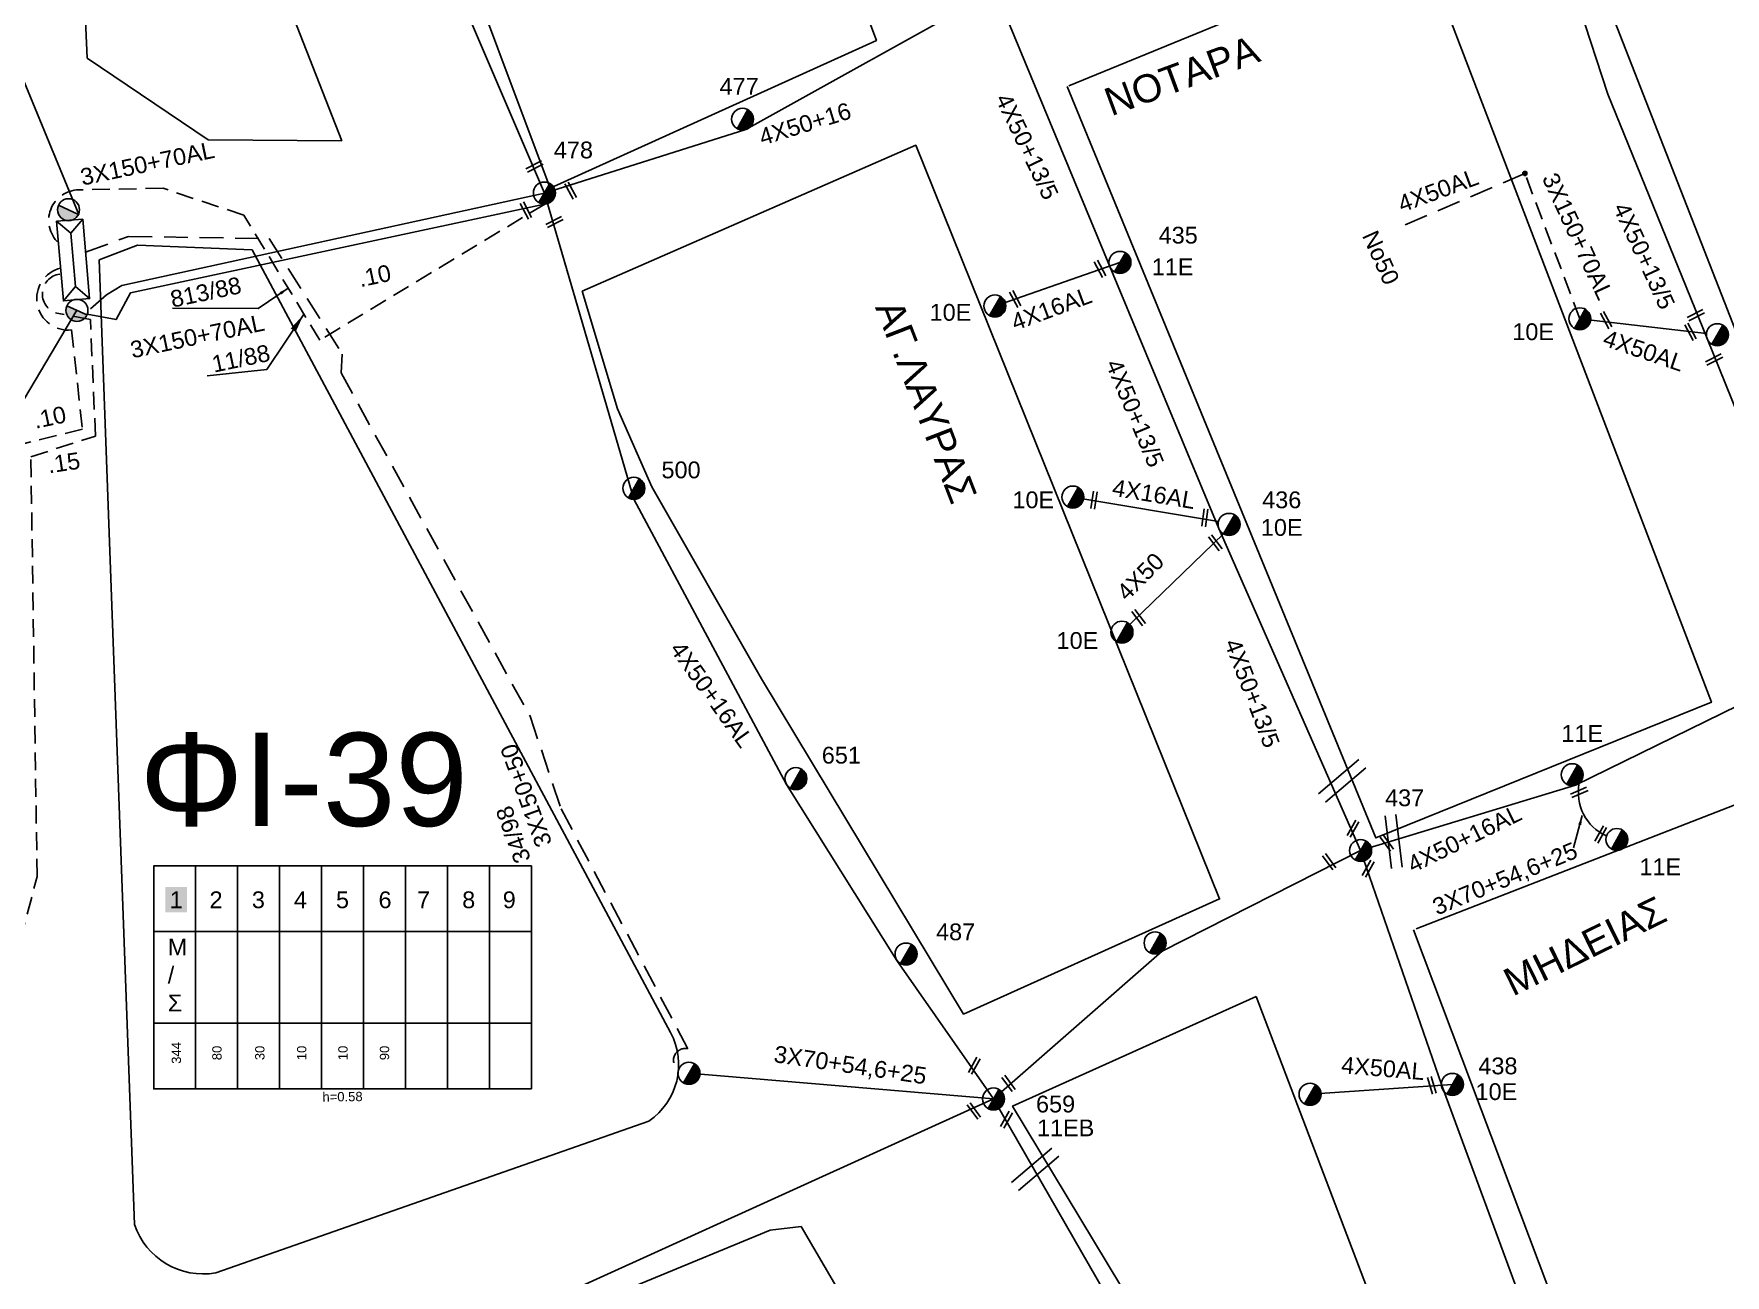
# Model space of a CAD drawing. Header units: millimetres. Extents: x 7453 to 9570, y 777 to 1872.
# Drawn here: x 7555.5 to 7736.9, y 1323.8 to 1456.9 of the extents above; entities that cross this region are included whole.
import ezdxf
from ezdxf.enums import TextEntityAlignment as Align

# ---------------------------------------------------------------- set-up
doc = ezdxf.new("R2010")
doc.units = ezdxf.units.MM
doc.linetypes.add('DASHED', pattern=[19.05, 12.7, -6.35])
for name, color, linetype in [('Άγνωστα', 7, 'Continuous'), ('Ασφαλειοκιβώτια Χ.Τ 9 αναχωρήσεων', 7, 'Continuous'), ('Γυμνά εναέρια ΧΤ (3Φ)   4x16AL', 7, 'Continuous'), ('Γυμνά εναέρια ΧΤ (3Φ)   4x50AL', 7, 'Continuous'), ('Γυμνά εναέρια ΧΤ και ΦΟΠ (3Φ)   4x50+16AL', 7, 'Continuous'), ('Επιγραφές - Σχήματα', 7, 'Continuous'), ('Καλώδια ΧΤ   3x150+50AL', 7, 'DASHED'), ('Καλώδια ΧΤ   3x150+70AL', 7, 'DASHED'), ('Μηχανική τομή', 7, 'Continuous'), ('Στύλος ΦΜ', 7, 'Continuous'), ('Στύλος ΦΜ @ 1', 7, 'Continuous'), ('Συνδέσεις', 7, 'Continuous'), ('Συνεστραμμένα ΧΤ   3x70+54.6+25 AL', 7, 'SYN_LINE'), ('Τομή', 7, 'Continuous'), ('Υποσταθμός εναέριος 2 στύλων', 7, 'Continuous'), ('Υποσταθμός πόλεως', 7, 'Continuous'), ('Υπόβαθρο ΔΕΗ', 7, 'Continuous'), ('Υπόγεια Καλώδια Δικτύου ΧΤ   .10', 7, 'DASHED'), ('Υπόγεια Καλώδια Δικτύου ΧΤ   .15', 7, 'DASHED'), ('Υπόγεια καλώδια Παροχών ΧΤ   4x50AL', 7, 'DASHED')]:
    doc.layers.add(name, color=color, linetype=linetype)
doc.styles.get("Standard").update_dxf_attribs({"font": 'ARIAL.TTF'})
doc.linetypes.add('SYN_LINE', pattern='A,0.5,-0.0001,["/\\/\\/\\/",Standard,S=0.1,R=0,X=0,Y=-0.05],-0.25', length=0.7501)
doc.dimstyles.new('ISO-25', dxfattribs={"dimtxt": 2.5, "dimasz": 2.5, "dimexe": 1.25, "dimexo": 0.625, "dimtad": 1, "dimtxsty": 'Standard', "dimcen": 2.5, "dimadec": 0, "dimazin": 0, "dimtfac": 1, "dimtmove": 0, "dimatfit": 3, "dimfxl": 1, "dimarcsym": 0})

# ---------------------------------------------------------------- blocks, each defined once
blk = doc.blocks.new('ΥΠΑΡΧΩΝ ΤΣΙΜΕΝΤΕΝΙΟΣ ΣΤΥΛΟΣ')
at = {"layer": 'Στύλος ΦΜ'}
blk.add_hatch(color=7, dxfattribs=at).paths.add_polyline_path([(-1.29, -2.28, 0.574793), (2.62, 0, 0.268822), (1.3, 2.27)])
at = {"layer": 'Στύλος ΦΜ', "color": 7}
blk.add_line((-1.29, -2.28), (1.3, 2.27), dxfattribs=at)
blk.add_circle((0, 0), 2.62, dxfattribs=at)
at = {"layer": 'Στύλος ΦΜ', "flags": 4}
for tag, p in [('ΑΡΙΘΜΟΣ', (-4.68, 8.05)), ('ΤΥΠΟΣ', (-4.91, 3.03))]:
    blk.add_attdef(tag, p, '', height=4, dxfattribs=at)
blk = doc.blocks.new('ΥΠΟΣΤΑΘΜΟΣ ΕΝΑΕΡΙΟΣ ΕΠΙ 2 ΣΤΥΛΩΝ')
at = {"layer": 'Υποσταθμός εναέριος 2 στύλων', "linetype": 'Continuous'}
for points in [[(-11.97, -2.11, 0.574793), (-8.45, -0.07, 0.268822), (-9.64, 1.98)], [(9.68, -2.15, 0.574793), (13.19, -0.1, 0.268822), (12.01, 1.95)]]:
    blk.add_hatch(color=256, dxfattribs=at).paths.add_polyline_path(points)
for p, q in [((-11.97, -2.11), (-9.64, 1.98)), ((9.68, -2.15), (12.01, 1.95))]:
    blk.add_line(p, q, dxfattribs=at)
for centre in [(-10.81, -0.07), (10.84, -0.1)]:
    blk.add_circle(centre, 2.36, dxfattribs=at)
at = {"layer": 'Υποσταθμός πόλεως', "linetype": 'Continuous', "ltscale": 40}
blk.add_lwpolyline([(-8.57, 2.82), (8.57, 2.82), (8.57, -2.82), (-8.57, -2.82)], close=True, dxfattribs=at)
for points in [[(-5.75, 0), (-8.57, 2.82)], [(-8.57, -2.82), (-5.75, 0)], [(-5.75, 0), (5.75, 0)], [(5.75, 0), (8.57, 2.82)], [(8.57, -2.82), (5.75, 0)]]:
    blk.add_lwpolyline(points, dxfattribs=at)
at = {"layer": 'Υποσταθμός εναέριος 2 στύλων', "ltscale": 40, "flags": 1}
for tag, p in [('ΜΕΤΑΣΧΗΜΑΤΙΣΜΟΣ', (14.09, 2.51)), ('ΙΣΧΥΣ', (14.07, -0.28)), ('ΑΡΙΘΜΟΣ', (14.19, -3))]:
    blk.add_attdef(tag, p, '', height=1.8, dxfattribs=at)
blk = doc.blocks.new('ΜΗΧΑΝΙΚΗ ΤΟΜΗ')
at = {"layer": 'Μηχανική τομή', "ltscale": 40}
for p, q in [((-1.89, 0.78), (1.89, 0.78)), ((1.89, 0), (-1.89, 0))]:
    blk.add_line(p, q, dxfattribs=at)
blk = doc.blocks.new('ΤΟΜΗ')
at = {"layer": 'Τομή', "ltscale": 40}
for p, q in [((-5.68, 0), (5.68, 0)), ((5.68, -2.33), (-5.68, -2.33))]:
    blk.add_line(p, q, dxfattribs=at)
blk = doc.blocks.new('ΑΣΦΑΛΕΙΟΚΙΒΩΤΙΟ ΥΠΟΣΤΑΘΜΟΥ 9A ΑΝΑΧΩΡΗΣΕΩΝ')
at = {"layer": 'Ασφαλειοκιβώτια Χ.Τ 9 αναχωρήσεων', "ltscale": 40}
for p, q in [((0, 0), (0, 23.91)), ((4.5, 0), (4.5, 23.91)), ((9, 0), (9, 23.91)), ((13.5, 0), (13.5, 23.91)), ((18, 0), (18, 23.91)), ((22.5, 0), (22.5, 23.91)), ((27, 0), (27, 23.91)), ((31.5, 0), (31.5, 23.91)), ((36, 0), (36, 23.91)), ((0, 16.87), (40.5, 16.87)), ((0, 7.04), (40.5, 7.04))]:
    blk.add_line(p, q, dxfattribs=at)
at = {"layer": 'Ασφαλειοκιβώτια Χ.Τ 9 αναχωρήσεων'}
blk.add_lwpolyline([(40.5, 0), (40.5, 23.91), (0, 23.91), (0, 0)], close=True, dxfattribs=at)
for s, p in [('1', (1.71, 19.38)), ('2', (5.99, 19.38)), ('3', (10.53, 19.38)), ('4', (15.04, 19.38)), ('5', (19.55, 19.38)), ('6', (24.11, 19.38)), ('7', (28.24, 19.38)), ('8', (33.08, 19.38)), ('9', (37.43, 19.38))]:
    blk.add_text(s, height=1.8, dxfattribs=at).set_placement(p)
at = {"layer": 'Ασφαλειοκιβώτια Χ.Τ 9 αναχωρήσεων', "ltscale": 40}
for tag, height, rotation, p in [('ΟΝΟΜΑ', 2.5, 0.6514, (19.14, 25.35)), ('ΚΕΙΜΕΝΟ 1', 1, 90, (2.42, 3.84)), ('ΚΕΙΜΕΝΟ 2', 1, 90, (6.78, 3.84)), ('ΚΕΙΜΕΝΟ 3', 1, 90, (11.38, 3.84)), ('ΚΕΙΜΕΝΟ 4', 1, 90, (15.86, 3.84)), ('ΚΕΙΜΕΝΟ 5', 1, 90, (20.28, 3.84)), ('ΚΕΙΜΕΝΟ 6', 1, 90, (24.74, 3.84)), ('ΚΕΙΜΕΝΟ 7', 1, 90, (29.28, 3.84)), ('ΚΕΙΜΕΝΟ 8', 1, 90, (33.65, 3.84)), ('ΚΕΙΜΕΝΟ 9', 1, 90, (38.21, 3.84)), ('ΣΧ', 1, 0.6514, (20.24, -0.85))]:
    blk.add_attdef(tag, text='', height=height, rotation=rotation, dxfattribs=at).set_placement(p, align=Align.MIDDLE_CENTER)
blk = doc.blocks.new('_ΣΥΝΔΕΣΗ')
at = {"layer": 'Συνδέσεις', "linetype": 'SYN_LINE', "ltscale": 40}
blk.add_hatch(color=256, dxfattribs=at).paths.add_polyline_path([(0.5, -0.01, 1), (-0.5, -0.01, 1)])
at = {"layer": 'Συνδέσεις'}
blk.add_circle((0, -0.01), 0.5, dxfattribs=at)

msp = doc.modelspace()

# ---------------------------------------------------------------- hatches: boundary and pattern name
at = {"layer": 'Ασφαλειοκιβώτια Χ.Τ 9 αναχωρήσεων'}
for color in [85, 1, 2, 6, 62, 133, 173, 27]:
    msp.add_hatch(color=color, dxfattribs=at).paths.add_polyline_path([(7569.62, 1362.72), (7571.92, 1362.72), (7571.92, 1365.43), (7569.62, 1365.43)])

# ---------------------------------------------------------------- linework, layer by layer
at = {"layer": 'Άγνωστα', "color": 2, "linetype": 'SYN_LINE', "ltscale": 20}
msp.add_lwpolyline([(7552.34, 1414.14), (7560.13, 1427.29)], dxfattribs=at)
at = {"layer": 'Άγνωστα', "color": 27}
msp.add_lwpolyline([(7697.78, 1369.35), (7706.44, 1344.26), (7715.58, 1319.52), (7729.25, 1287.61)], dxfattribs=at)
at = {"layer": 'Γυμνά εναέρια ΧΤ (3Φ)   4x16AL', "color": 173}
for points in [[(7658.56, 1427.75), (7671.97, 1432.43)], [(7682.53, 1404.64), (7666.92, 1407.26)]]:
    msp.add_lwpolyline(points, dxfattribs=at)
at = {"layer": 'Γυμνά εναέρια ΧΤ (3Φ)   4x50AL', "color": 1}
msp.add_lwpolyline([(7563.4, 1559.65), (7581.56, 1511.9), (7588.98, 1491.62), (7596.11, 1472.94), (7610.25, 1439.87)], dxfattribs=at)
at = {"layer": 'Γυμνά εναέρια ΧΤ (3Φ)   4x50AL', "color": 5}
for points in [[(7713.31, 1484.09), (7724.3, 1450.47), (7734.92, 1424.27), (7748.78, 1390.05)], [(7734.86, 1424.8), (7721.29, 1426.38)]]:
    msp.add_lwpolyline(points, dxfattribs=at)
at = {"layer": 'Γυμνά εναέρια ΧΤ (3Φ)   4x50AL', "color": 173}
for points in [[(7658.61, 1461.58), (7670.88, 1431.98), (7682.58, 1403.87), (7697.78, 1369.35)], [(7683.09, 1403.3), (7672.19, 1392.77)]]:
    msp.add_lwpolyline(points, dxfattribs=at)
at = {"layer": 'Γυμνά εναέρια ΧΤ (3Φ)   4x50AL', "color": 27, "ltscale": 0.15}
msp.add_lwpolyline([(7707.62, 1344.26), (7692.35, 1343.2)], dxfattribs=at)
at = {"layer": 'Γυμνά εναέρια ΧΤ (3Φ)   4x50AL', "color": 62, "ltscale": 0.15}
msp.add_lwpolyline([(7658.41, 1342.7), (7591.62, 1312.36), (7573.66, 1307.56), (7558.5, 1301.71), (7541.98, 1321.6), (7541.98, 1321.6)], dxfattribs=at)
at = {"layer": 'Γυμνά εναέρια ΧΤ και ΦΟΠ (3Φ)   4x50+16AL', "color": 85}
msp.add_lwpolyline([(7658.41, 1342.7), (7648.06, 1357.56), (7636.22, 1376.43), (7619.85, 1407.02), (7610.25, 1439.87)], dxfattribs=at)
at = {"layer": 'Γυμνά εναέρια ΧΤ και ΦΟΠ (3Φ)   4x50+16AL', "color": 5}
msp.add_lwpolyline([(7697.78, 1369.35), (7720.8, 1376.34), (7748.78, 1390.05)], dxfattribs=at)
at = {"layer": 'Γυμνά εναέρια ΧΤ και ΦΟΠ (3Φ)   4x50+16AL', "color": 27}
msp.add_lwpolyline([(7658.41, 1342.7), (7676.51, 1358.54), (7697.78, 1369.35)], dxfattribs=at)
at = {"layer": 'Γυμνά εναέρια ΧΤ και ΦΟΠ (3Φ)   4x50+16AL', "color": 133}
msp.add_lwpolyline([(7728.5, 1225.09), (7713.41, 1251.58), (7698.95, 1274.73), (7684.76, 1297.21), (7672.96, 1317.38), (7658.41, 1342.7)], dxfattribs=at)
at = {"layer": 'Καλώδια ΧΤ   3x150+50AL', "color": 27, "ltscale": 0.2}
msp.add_lwpolyline([(7561.06, 1433.52), (7565.67, 1435.21), (7580.73, 1434.98), (7588.58, 1422.6), (7588.45, 1420.58), (7608.72, 1383.74), (7612.04, 1373.83), (7625.65, 1348.08, 0.821833), (7624.63, 1345.82, 101.838345)], format="xyb", dxfattribs=at)
at = {"layer": 'Καλώδια ΧΤ   3x150+70AL', "color": 5, "ltscale": 0.15}
msp.add_lwpolyline([(7721.29, 1426.38), (7715.38, 1441.96)], dxfattribs=at)
at = {"layer": 'Καλώδια ΧΤ   3x150+70AL', "color": 85, "ltscale": 0.15}
msp.add_lwpolyline([(7586.17, 1424.09), (7578.03, 1437.48), (7569.37, 1440.38), (7560.32, 1440.21, 0.67524), (7558.15, 1434.53)], format="xyb", dxfattribs=at)
at = {"layer": 'Συνεστραμμένα ΧΤ   3x70+54.6+25 AL', "color": 133, "ltscale": 15}
msp.add_lwpolyline([(7560.33, 1437.56), (7549.18, 1464.59), (7548.26, 1493.61), (7546.56, 1516.11), (7547.9, 1518.89), (7547.03, 1529.57)], dxfattribs=at)
at = {"layer": 'Συνεστραμμένα ΧΤ   3x70+54.6+25 AL', "color": 173, "ltscale": 20}
msp.add_lwpolyline([(7561.24, 1426.86), (7564.33, 1426.3), (7565.86, 1429.16), (7610.25, 1438.69), (7610.25, 1439.87), (7631.85, 1446.67), (7658.61, 1461.58), (7683.18, 1471.16), (7713.3, 1484.09)], dxfattribs=at)
at = {"layer": 'Συνεστραμμένα ΧΤ   3x70+54.6+25 AL', "color": 1, "ltscale": 20}
msp.add_lwpolyline([(7610.25, 1439.87), (7564.93, 1429.95), (7563.3, 1428.94), (7561.57, 1427.43)], dxfattribs=at)
at = {"layer": 'Συνεστραμμένα ΧΤ   3x70+54.6+25 AL', "color": 27, "ltscale": 20}
msp.add_lwpolyline([(7658.41, 1342.7), (7625.75, 1345.45)], dxfattribs=at)
at = {"layer": 'Συνεστραμμένα ΧΤ   3x70+54.6+25 AL', "color": 5, "ltscale": 10}
msp.add_arc((7726.21, 1375.55), 5.09, 168.3327, 245.8529, dxfattribs=at)
at = {"layer": 'Υπόβαθρο ΔΕΗ'}
for points in [[(7606.2, 1561.32), (7566.41, 1559.12), (7610.89, 1440.39), (7645.86, 1456.24), (7606.2, 1561.32)], [(7588.54, 1445.45), (7568.93, 1495.61), (7559.42, 1495.85), (7561.23, 1454.35), (7574.22, 1445.57), (7588.54, 1445.45)], [(7751.03, 1391.75), (7772.07, 1401.5), (7764.46, 1420.3), (7780.8, 1427.68), (7756.86, 1488.76), (7719.09, 1473.47), (7751.03, 1391.75)], [(7666.48, 1451.38), (7704.18, 1466.84), (7735.39, 1385.24), (7699.39, 1370.7), (7666.32, 1451.31)], [(7614.32, 1429.34), (7650.07, 1444.99), (7682.65, 1364.16), (7655.2, 1351.8), (7633.53, 1387.75), (7621.76, 1408.37), (7618.11, 1416.73), (7614.32, 1429.34)], [(7703.72, 1360.96), (7739.77, 1374.95), (7768.04, 1304.38), (7730.39, 1289.26), (7703.43, 1360.85)], [(7686.58, 1353.68), (7713.8, 1282.08), (7699.92, 1276.47), (7660.46, 1341.94), (7686.58, 1353.68)], [(7637.8, 1329.01), (7700.6, 1221.59), (7654.98, 1211.6), (7593.42, 1311.6), (7601.99, 1314.8), (7603.88, 1316.2), (7607.81, 1317.61), (7634.47, 1328.61), (7637.8, 1329.01)]]:
    msp.add_lwpolyline(points, dxfattribs=at)
msp.add_lwpolyline([(7562.53, 1432.71), (7566.63, 1434.27), (7578.92, 1433.79), (7623.79, 1349.81, -0.38305), (7621.46, 1340.32), (7575.02, 1324.03, -0.368256), (7566.29, 1329.24), (7562.53, 1432.71)], format="xyb", dxfattribs=at)
at = {"layer": 'Υπόγεια Καλώδια Δικτύου ΧΤ   .10', "color": 85, "ltscale": 0.15}
msp.add_lwpolyline([(7610.36, 1438.72), (7586.17, 1424.09)], dxfattribs=at)
at = {"layer": 'Υπόγεια Καλώδια Δικτύου ΧΤ   .10', "color": 6, "ltscale": 0.15}
msp.add_lwpolyline([(7558.38, 1431.82, 0.931492), (7559.56, 1425.18), (7560.72, 1414.54), (7554.23, 1412.94), (7554.29, 1393.14, -0.248993), (7553.57, 1391.78, -5.194984)], format="xyb", dxfattribs=at)
at = {"layer": 'Υπόγεια Καλώδια Δικτύου ΧΤ   .15', "color": 62, "ltscale": 0.15}
msp.add_lwpolyline([(7541.98, 1321.6), (7543.5, 1334.2), (7548.26, 1337.63), (7555.86, 1366.54), (7555.19, 1411.58), (7562.12, 1413.8), (7561.57, 1426.3), (7558.18, 1426.93, -0.853038), (7558.29, 1431.18)], format="xyb", dxfattribs=at)
at = {"layer": 'Υπόγεια καλώδια Παροχών ΧΤ   4x50AL', "color": 5, "ltscale": 0.2}
msp.add_lwpolyline([(7715.38, 1441.96), (7701.82, 1436.14)], dxfattribs=at)

# ---------------------------------------------------------------- block references
at = {"layer": 'Ασφαλειοκιβώτια Χ.Τ 9 αναχωρήσεων'}
ref = msp.add_blockref('ΑΣΦΑΛΕΙΟΚΙΒΩΤΙΟ ΥΠΟΣΤΑΘΜΟΥ 9A ΑΝΑΧΩΡΗΣΕΩΝ', (7568.36, 1343.78), dxfattribs=at)
ref.add_attrib('ΚΕΙΜΕΝΟ 6', '90', dxfattribs={"ltscale": 40, "height": 1, "rotation": 90}).set_placement((7593.11, 1347.63), align=Align.MIDDLE_CENTER)
ref.add_attrib('ΚΕΙΜΕΝΟ 5', '10', dxfattribs={"ltscale": 40, "height": 1, "rotation": 90}).set_placement((7588.65, 1347.63), align=Align.MIDDLE_CENTER)
ref.add_attrib('ΚΕΙΜΕΝΟ 4', '10', dxfattribs={"ltscale": 40, "height": 1, "rotation": 90}).set_placement((7584.23, 1347.63), align=Align.MIDDLE_CENTER)
ref.add_attrib('ΚΕΙΜΕΝΟ 3', '30', dxfattribs={"ltscale": 40, "height": 1, "rotation": 90}).set_placement((7579.74, 1347.63), align=Align.MIDDLE_CENTER)
ref.add_attrib('ΚΕΙΜΕΝΟ 1', '344', dxfattribs={"ltscale": 40, "height": 1, "rotation": 90}).set_placement((7570.79, 1347.63), align=Align.MIDDLE_CENTER)
ref.add_attrib('ΚΕΙΜΕΝΟ 2', '80', dxfattribs={"ltscale": 40, "height": 1, "rotation": 90}).set_placement((7575.14, 1347.63), align=Align.MIDDLE_CENTER)
ref.add_attrib('ΣΧ', 'h=0.58', dxfattribs={"ltscale": 40, "height": 1, "rotation": 0.6514}).set_placement((7588.61, 1342.94), align=Align.MIDDLE_CENTER)
at = {"layer": 'Μηχανική τομή'}
for p, xscale, yscale, zscale, rotation in [((7609.28, 1442.54), 0.4999999999999175, 0.4999999999999175, 0.4999999999999175, 26.90664696949336), ((7612.9, 1440.03), 0.4999999999998876, 0.4999999999998876, 0.4999999999998876, 298.0362376436686), ((7608.1, 1437.91), 0.4999999999998876, 0.4999999999998876, 0.4999999999998876, 298.0362376436686), ((7611.42, 1436.59), 0.4999999999999175, 0.4999999999999175, 0.4999999999999175, 26.90664696949336), ((7669.66, 1431.64), 0.4999999999998876, 0.4999999999998876, 0.4999999999998876, 298.0362376436686), ((7660.57, 1428.41), 0.4999999999998876, 0.4999999999998876, 0.4999999999998876, 298.0362376436686), ((7733.82, 1426.59), 0.4999999999999175, 0.4999999999999175, 0.4999999999999175, 26.90664696949336), ((7723.93, 1426.15), 0.4999999999998876, 0.4999999999998876, 0.4999999999998876, 298.0362376436686), ((7732.98, 1424.89), 0.4999999999998876, 0.4999999999998876, 0.4999999999998876, 298.0362376436686), ((7735.76, 1421.83), 0.4999999999999175, 0.4999999999999175, 0.4999999999999175, 26.90664696949336), ((7668.99, 1406.95), 0.4999999999998738, 0.4999999999998738, 0.4999999999998738, 261.8014689939409), ((7680.88, 1405.07), 0.4999999999998758, 0.4999999999998758, 0.4999999999998758, 261.8014689939392), ((7682.04, 1402.23), 0.4999999999998598, 0.4999999999998598, 0.4999999999998598, 306.7829541554519), ((7673.82, 1394.21), 0.4999999999998484, 0.4999999999998484, 0.4999999999998484, 306.7829541554528), ((7721.14, 1375.76), 0.5000000000000059, 0.5000000000000059, 0.5000000000000059, 202.8418337104163), ((7696.79, 1371.79), 0.5000000000000059, 0.5000000000000059, 0.5000000000000059, 240.8387275418883), ((7723.35, 1371.16), 0.5000000000000059, 0.5000000000000059, 0.5000000000000059, 240.8387275418883), ((7700.74, 1370.25), 0.5000000000000359, 0.5000000000000359, 0.5000000000000359, 126.4053453319375), ((7694.56, 1368.26), 0.5000000000000359, 0.5000000000000359, 0.5000000000000359, 126.4053453319375), ((7698.42, 1367.5), 0.5000000000000059, 0.5000000000000059, 0.5000000000000059, 240.8387275418883), ((7656.18, 1346.36), 0.5000000000000059, 0.5000000000000059, 0.5000000000000059, 240.8387275418883), ((7660.17, 1344.47), 0.5000000000000359, 0.5000000000000359, 0.5000000000000359, 126.4053453319375), ((7705.22, 1344.1), 0.4999999999999742, 0.4999999999999742, 0.4999999999999742, 286.3744975446464), ((7656.47, 1341.52), 0.5000000000000129, 0.5000000000000129, 0.5000000000000129, 126.4053453319395), ((7659.63, 1340.57), 0.4999999999999935, 0.4999999999999935, 0.4999999999999935, 240.8387275418876)]:
    msp.add_blockref('ΜΗΧΑΝΙΚΗ ΤΟΜΗ', p, dxfattribs=dict(at, xscale=xscale, yscale=yscale, zscale=zscale, rotation=rotation))
at = {"layer": 'Στύλος ΦΜ @ 1', "ltscale": 40}
ref = msp.add_blockref('ΥΠΑΡΧΩΝ ΤΣΙΜΕΝΤΕΝΙΟΣ ΣΤΥΛΟΣ', (7631.5, 1447.79), dxfattribs=dict(at, xscale=0.4499999999998181, yscale=0.4499999999998181, zscale=0.4499999999998181))
ref.add_attrib('ΑΡΙΘΜΟΣ', '477', (7629.04, 1450.41), dxfattribs={"layer": 'Στύλος ΦΜ', "height": 1.8, "flags": 4})
ref = msp.add_blockref('ΥΠΑΡΧΩΝ ΤΣΙΜΕΝΤΕΝΙΟΣ ΣΤΥΛΟΣ', (7610.25, 1439.87), dxfattribs=dict(at, xscale=0.4499999999998181, yscale=0.4499999999998181, zscale=0.4499999999998181))
ref.add_attrib('ΑΡΙΘΜΟΣ', '478', (7611.27, 1443.59), dxfattribs={"layer": 'Στύλος ΦΜ', "height": 1.8, "flags": 4})
ref = msp.add_blockref('ΥΠΑΡΧΩΝ ΤΣΙΜΕΝΤΕΝΙΟΣ ΣΤΥΛΟΣ', (7671.97, 1432.43), dxfattribs=dict(at, xscale=0.4499999999998181, yscale=0.4499999999998181, zscale=0.4499999999998181))
ref.add_attrib('ΤΥΠΟΣ', '11Ε', (7675.38, 1431.05), dxfattribs={"layer": 'Στύλος ΦΜ', "height": 1.8, "flags": 4})
ref.add_attrib('ΑΡΙΘΜΟΣ', '435', (7676.12, 1434.45), dxfattribs={"layer": 'Στύλος ΦΜ', "height": 1.8, "flags": 4})
ref = msp.add_blockref('ΥΠΑΡΧΩΝ ΤΣΙΜΕΝΤΕΝΙΟΣ ΣΤΥΛΟΣ', (7658.56, 1427.76), dxfattribs=dict(at, xscale=0.4499999999998181, yscale=0.4499999999998181, zscale=0.4499999999998181))
ref.add_attrib('ΑΡΙΘΜΟΣ', '10Ε', (7651.56, 1426.17), dxfattribs={"layer": 'Στύλος ΦΜ', "height": 1.8, "flags": 4})
ref = msp.add_blockref('ΥΠΑΡΧΩΝ ΤΣΙΜΕΝΤΕΝΙΟΣ ΣΤΥΛΟΣ', (7721.28, 1426.38), dxfattribs=dict(at, xscale=0.4499999999998181, yscale=0.4499999999998181, zscale=0.4499999999998181))
ref.add_attrib('ΤΥΠΟΣ', '10Ε', (7714.04, 1424.09), dxfattribs={"layer": 'Στύλος ΦΜ', "height": 1.8, "flags": 4})
ref = msp.add_blockref('ΥΠΑΡΧΩΝ ΤΣΙΜΕΝΤΕΝΙΟΣ ΣΤΥΛΟΣ', (7736.03, 1424.67), dxfattribs=dict(at, xscale=0.4499999999998181, yscale=0.4499999999998181, zscale=0.4499999999998181))
ref.add_attrib('ΑΡΙΘΜΟΣ', '499', (7739.22, 1425.87), dxfattribs={"layer": 'Στύλος ΦΜ', "height": 1.8, "flags": 4})
ref = msp.add_blockref('ΥΠΑΡΧΩΝ ΤΣΙΜΕΝΤΕΝΙΟΣ ΣΤΥΛΟΣ', (7619.85, 1408.2), dxfattribs=dict(at, xscale=0.4499999999998181, yscale=0.4499999999998181, zscale=0.4499999999998181))
ref.add_attrib('ΑΡΙΘΜΟΣ', '500', (7622.81, 1409.27), dxfattribs={"layer": 'Στύλος ΦΜ', "height": 1.8, "flags": 4})
ref = msp.add_blockref('ΥΠΑΡΧΩΝ ΤΣΙΜΕΝΤΕΝΙΟΣ ΣΤΥΛΟΣ', (7666.92, 1407.26), dxfattribs=dict(at, xscale=0.4499999999998181, yscale=0.4499999999998181, zscale=0.4499999999998181))
ref.add_attrib('ΑΡΙΘΜΟΣ', '10Ε', (7660.44, 1406.06), dxfattribs={"layer": 'Στύλος ΦΜ', "height": 1.8, "flags": 4})
ref = msp.add_blockref('ΥΠΑΡΧΩΝ ΤΣΙΜΕΝΤΕΝΙΟΣ ΣΤΥΛΟΣ', (7683.67, 1404.33), dxfattribs=dict(at, xscale=0.4499999999998181, yscale=0.4499999999998181, zscale=0.4499999999998181))
ref.add_attrib('ΤΥΠΟΣ', '10Ε', (7687.08, 1403.1), dxfattribs={"layer": 'Στύλος ΦΜ', "height": 1.8, "flags": 4})
ref.add_attrib('ΑΡΙΘΜΟΣ', '436', (7687.22, 1406.06), dxfattribs={"layer": 'Στύλος ΦΜ', "height": 1.8, "flags": 4})
ref = msp.add_blockref('ΥΠΑΡΧΩΝ ΤΣΙΜΕΝΤΕΝΙΟΣ ΣΤΥΛΟΣ', (7672.18, 1392.77), dxfattribs=dict(at, xscale=0.4499999999998181, yscale=0.4499999999998181, zscale=0.4499999999998181))
ref.add_attrib('ΑΡΙΘΜΟΣ', '10Ε', (7665.17, 1390.97), dxfattribs={"layer": 'Στύλος ΦΜ', "height": 1.8, "flags": 4})
ref = msp.add_blockref('ΥΠΑΡΧΩΝ ΤΣΙΜΕΝΤΕΝΙΟΣ ΣΤΥΛΟΣ', (7720.46, 1377.47), dxfattribs=dict(at, xscale=0.4499999999998181, yscale=0.4499999999998181, zscale=0.4499999999998181))
ref.add_attrib('ΤΥΠΟΣ', '11Ε', (7719.3, 1381), dxfattribs={"layer": 'Στύλος ΦΜ', "height": 1.8, "flags": 4})
ref = msp.add_blockref('ΥΠΑΡΧΩΝ ΤΣΙΜΕΝΤΕΝΙΟΣ ΣΤΥΛΟΣ', (7637.22, 1377.06), dxfattribs=dict(at, xscale=0.4499999999998181, yscale=0.4499999999998181, zscale=0.4499999999998181))
ref.add_attrib('ΑΡΙΘΜΟΣ', '651', (7640, 1378.67), dxfattribs={"layer": 'Στύλος ΦΜ', "height": 1.8, "flags": 4})
ref = msp.add_blockref('ΥΠΑΡΧΩΝ ΤΣΙΜΕΝΤΕΝΙΟΣ ΣΤΥΛΟΣ', (7697.78, 1369.35), dxfattribs=dict(at, xscale=0.4499999999998181, yscale=0.4499999999998181, zscale=0.4499999999998181))
ref.add_attrib('ΑΡΙΘΜΟΣ', '437', (7700.4, 1374.1), dxfattribs={"layer": 'Στύλος ΦΜ', "height": 1.8, "flags": 4})
ref = msp.add_blockref('ΥΠΑΡΧΩΝ ΤΣΙΜΕΝΤΕΝΙΟΣ ΣΤΥΛΟΣ', (7725.25, 1370.53), dxfattribs=dict(at, xscale=0.4499999999998181, yscale=0.4499999999998181, zscale=0.4499999999998181))
ref.add_attrib('ΤΥΠΟΣ', '11Ε', (7727.67, 1366.69), dxfattribs={"layer": 'Στύλος ΦΜ', "height": 1.8, "flags": 4})
ref = msp.add_blockref('ΥΠΑΡΧΩΝ ΤΣΙΜΕΝΤΕΝΙΟΣ ΣΤΥΛΟΣ', (7649.03, 1358.24), dxfattribs=dict(at, xscale=0.4499999999998181, yscale=0.4499999999998181, zscale=0.4499999999998181))
ref.add_attrib('ΤΥΠΟΣ', '487', (7652.25, 1359.72), dxfattribs={"layer": 'Στύλος ΦΜ', "height": 1.8, "flags": 4})
at = {"layer": 'Στύλος ΦΜ @ 1', "ltscale": 40, "xscale": 0.4499999999998181, "yscale": 0.4499999999998181, "zscale": 0.4499999999998181}
for p in [(7675.74, 1359.43), (7625.75, 1345.45), (7692.35, 1343.2)]:
    msp.add_blockref('ΥΠΑΡΧΩΝ ΤΣΙΜΕΝΤΕΝΙΟΣ ΣΤΥΛΟΣ', p, dxfattribs=at)
at = {"layer": 'Στύλος ΦΜ @ 1', "ltscale": 40}
ref = msp.add_blockref('ΥΠΑΡΧΩΝ ΤΣΙΜΕΝΤΕΝΙΟΣ ΣΤΥΛΟΣ', (7707.62, 1344.26), dxfattribs=dict(at, xscale=0.4499999999998181, yscale=0.4499999999998181, zscale=0.4499999999998181))
ref.add_attrib('ΤΥΠΟΣ', '10Ε', (7710.1, 1342.58), dxfattribs={"layer": 'Στύλος ΦΜ', "height": 1.8, "flags": 4})
ref.add_attrib('ΑΡΙΘΜΟΣ', '438', (7710.4, 1345.34), dxfattribs={"layer": 'Στύλος ΦΜ', "height": 1.8, "flags": 4})
ref = msp.add_blockref('ΥΠΑΡΧΩΝ ΤΣΙΜΕΝΤΕΝΙΟΣ ΣΤΥΛΟΣ', (7658.41, 1342.7), dxfattribs=dict(at, xscale=0.4499999999998181, yscale=0.4499999999998181, zscale=0.4499999999998181))
ref.add_attrib('ΤΥΠΟΣ', '11ΕΒ', (7663.07, 1338.69), dxfattribs={"layer": 'Στύλος ΦΜ', "height": 1.8, "flags": 4})
ref.add_attrib('ΑΡΙΘΜΟΣ', '659', (7662.97, 1341.25), dxfattribs={"layer": 'Στύλος ΦΜ', "height": 1.8, "flags": 4})
at = {"layer": 'Συνδέσεις', "xscale": 0.4499999999998181, "yscale": 0.4499999999998181, "zscale": 0.4499999999998181}
msp.add_blockref('_ΣΥΝΔΕΣΗ', (7715.39, 1441.97), dxfattribs=at)
at = {"layer": 'Τομή'}
for p, xscale, yscale, zscale, rotation in [((7695.43, 1377.26), 0.4999999999999939, 0.4999999999999939, 0.4999999999999939, 40.43518857975537), ((7700.74, 1370.25), 0.4999999999999942, 0.4999999999999942, 0.4999999999999942, 96.76894659266729), ((7662.5, 1335.59), 0.5000000000000231, 0.5000000000000231, 0.5000000000000231, 40.43518857975679)]:
    msp.add_blockref('ΤΟΜΗ', p, dxfattribs=dict(at, xscale=xscale, yscale=yscale, zscale=zscale, rotation=rotation))
at = {"layer": 'Υποσταθμός εναέριος 2 στύλων', "xscale": 0.5000000000000153, "yscale": 0.5000000000000153, "zscale": 0.5000000000000153, "rotation": 274.8322297659959}
msp.add_blockref('ΥΠΟΣΤΑΘΜΟΣ ΕΝΑΕΡΙΟΣ ΕΠΙ 2 ΣΤΥΛΩΝ', (7559.72, 1432.69), dxfattribs=at)

# ---------------------------------------------------------------- texts
at = {"layer": 'Ασφαλειοκιβώτια Χ.Τ 9 αναχωρήσεων', "insert": (7569.87, 1359.89), "char_height": 1.8, "width": 2.0273, "attachment_point": 1}
msp.add_mtext('Μ\\P/\\PΣ', dxfattribs=at)
at = {"layer": 'Γυμνά εναέρια ΧΤ (3Φ)   4x16AL', "char_height": 1.8, "width": 36.4294, "attachment_point": 1}
for insert, rotation in [((7660.11, 1426.77), 20.248), ((7671.34, 1409.2), 350.5925)]:
    msp.add_mtext('4X16AL', dxfattribs=dict(at, insert=insert, rotation=rotation))
at = {"layer": 'Γυμνά εναέρια ΧΤ (3Φ)   4x50AL', "char_height": 1.8, "width": 36.4294, "attachment_point": 1}
for s, insert, rotation in [('4X50+13/5', (7660.19, 1450.77), 295.5667), ('4X50+13/5', (7726.44, 1439.06), 294.7823), ('4X50AL', (7724.2, 1425.26), 341.279), ('4X50+13/5', (7672.07, 1422.25), 292.5811), ('4X50', (7671.45, 1397.28), 45.3012), ('4X50+13/5', (7684.82, 1392.26), 290.8396), ('4X50AL', (7695.79, 1347.26), 355.1882)]:
    msp.add_mtext(s, dxfattribs=dict(at, insert=insert, rotation=rotation))
at = {"layer": 'Γυμνά εναέρια ΧΤ και ΦΟΠ (3Φ)   4x50+16AL', "char_height": 1.8, "width": 36.4294, "attachment_point": 1}
for s, insert, rotation in [('4X50+16', (7633.09, 1446.67), 17.0486), ('4X50+16AL', (7625.1, 1391.98), 305.5911), ('4X50+16AL', (7702.58, 1368.52), 26.1411)]:
    msp.add_mtext(s, dxfattribs=dict(at, insert=insert, rotation=rotation))
at = {"layer": 'Επιγραφές - Σχήματα', "width": 36.4294, "attachment_point": 1}
for s, insert, char_height, rotation in [('NOTAPA', (7669.99, 1450.9), 3, 20.248), ('No50', (7699.54, 1436.05), 1.8, 294.2286), ('813/88', (7570, 1429.33), 1.8, 11.9183), ('AΓ.ΛAYPAΣ', (7648.49, 1428.7), 3, 291.1411), ('11/88', (7574.45, 1422.36), 1.8, 11.9183), ('34/98', (7607.14, 1367.78), 1.8, 109.9478), ('MHΔEIAΣ', (7712.77, 1356.35), 3, 26.1411)]:
    msp.add_mtext(s, dxfattribs=dict(at, insert=insert, char_height=char_height, rotation=rotation))
at = {"layer": 'Επιγραφές - Σχήματα', "insert": (7566.83, 1381.97), "char_height": 10, "width": 8.9314, "attachment_point": 1}
msp.add_mtext('ΦΙ-39', dxfattribs=at)
at = {"layer": 'Καλώδια ΧΤ   3x150+50AL', "insert": (7609.41, 1369.51), "char_height": 1.8, "width": 36.4294, "attachment_point": 1, "rotation": 109.9478}
msp.add_mtext('3X150+50', dxfattribs=at)
at = {"layer": 'Καλώδια ΧΤ   3x150+70AL', "char_height": 1.8, "width": 36.4294, "attachment_point": 1}
for insert, rotation in [((7560.35, 1442.42), 11.9183), ((7718.82, 1442.24), 294.7823), ((7565.7, 1423.89), 11.9183)]:
    msp.add_mtext('3X150+70AL', dxfattribs=dict(at, insert=insert, rotation=rotation))
at = {"layer": 'Συνεστραμμένα ΧΤ   3x70+54.6+25 AL', "char_height": 1.8, "width": 36.4294, "attachment_point": 1}
for insert, rotation in [((7705.28, 1364.03), 22.414), ((7635.03, 1348.44), 351.6498)]:
    msp.add_mtext('3X70+54,6+25', dxfattribs=dict(at, insert=insert, rotation=rotation))
at = {"layer": 'Υπόγεια Καλώδια Δικτύου ΧΤ   .10', "char_height": 1.8, "width": 36.4294, "attachment_point": 1, "rotation": 11.9183}
for insert in [(7590.16, 1431.52), (7555.32, 1416.34)]:
    msp.add_mtext('.10', dxfattribs=dict(at, insert=insert))
at = {"layer": 'Υπόγεια Καλώδια Δικτύου ΧΤ   .15', "insert": (7556.86, 1411.58), "char_height": 1.8, "width": 36.4294, "attachment_point": 1, "rotation": 8.5397}
msp.add_mtext('.15', dxfattribs=at)
at = {"layer": 'Υπόγεια καλώδια Παροχών ΧΤ   4x50AL', "insert": (7701.58, 1439.45), "char_height": 1.8, "width": 36.4294, "attachment_point": 1, "rotation": 20.248}
msp.add_mtext('4X50AL', dxfattribs=at)

# ---------------------------------------------------------------- leaders
at = {"layer": 'Επιγραφές - Σχήματα'}
for points, override in [([(7582.78, 1429.67), (7579.58, 1427.48), (7570.38, 1427.51)], {"dimasz": 1, "dimgap": 0.625, "dimtad": 0}), ([(7584.43, 1426.82), (7580.51, 1420.95), (7574.11, 1420.25)], {"dimasz": 2, "dimgap": 0.625, "dimtad": 0})]:
    msp.add_leader(points, dimstyle='ISO-25', override=override, dxfattribs=at)
at = {"layer": 'Επιγραφές - Σχήματα', "ltscale": 40}
msp.add_leader([(7721.54, 1373.09), (7720.61, 1369.62)], dimstyle='ISO-25', override={"dimasz": 1, "dimtad": 0}, dxfattribs=at)

doc.saveas('drawing.dxf')
